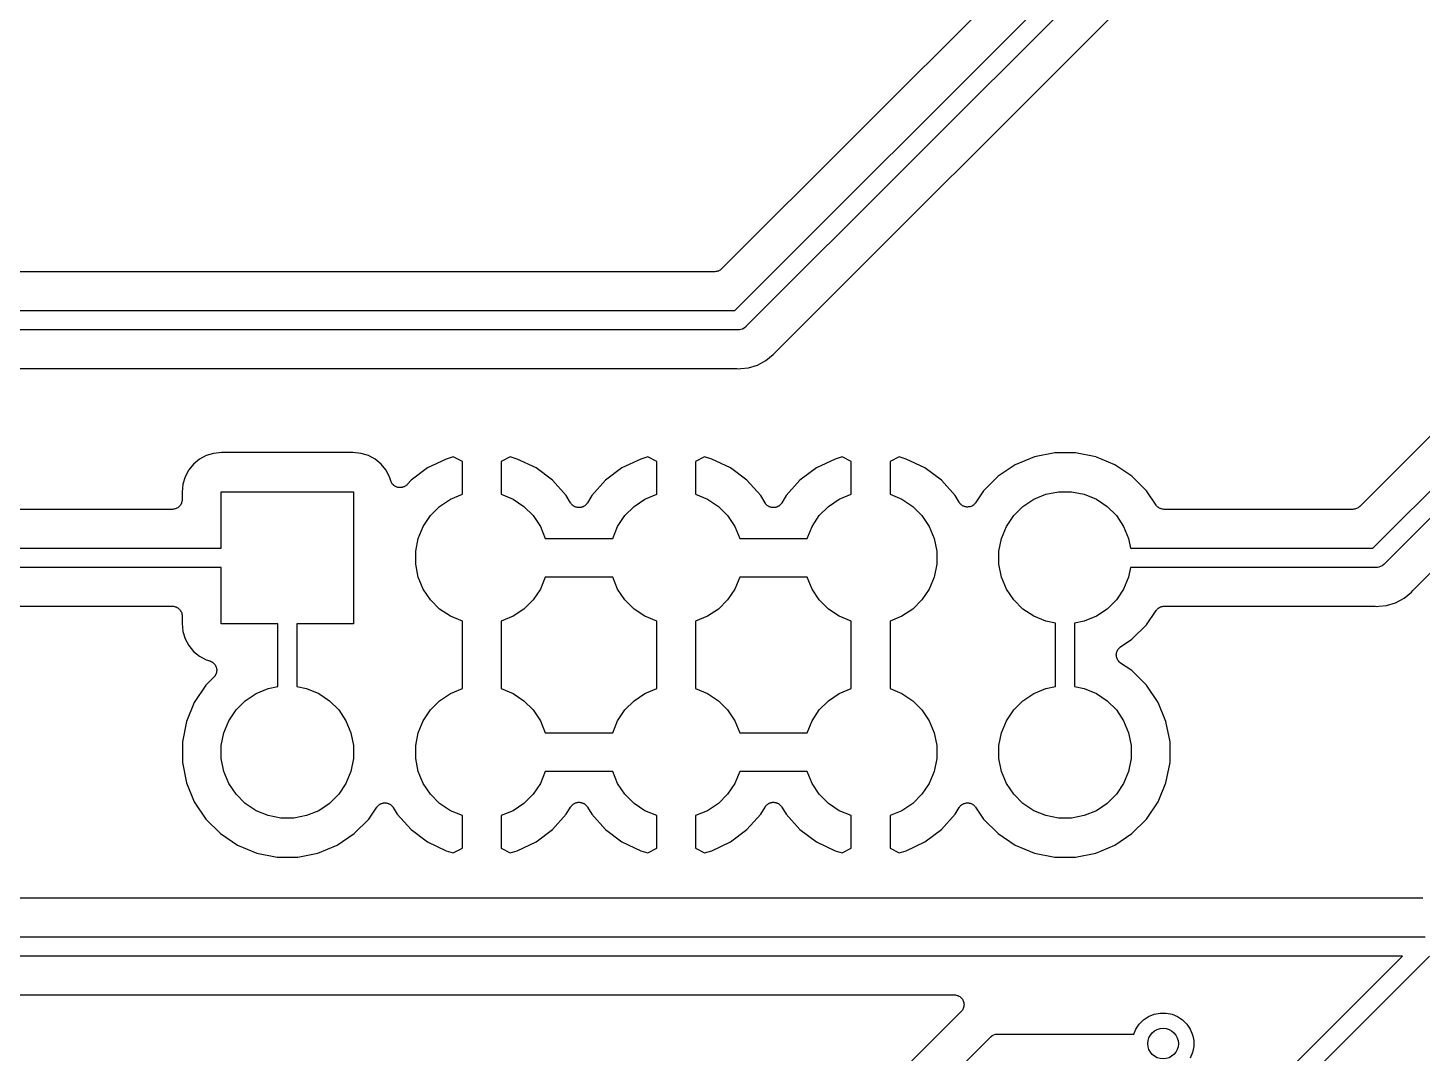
# Model space of a CAD drawing. Extents: x 19 to 115, y -142 to -17.
# Drawn here: x 37.62 to 55.83, y -96.64 to -83.24 of the extents above; entities that cross this region are included whole.
import ezdxf

# ---------------------------------------------------------------- set-up
doc = ezdxf.new("R2010")
doc.units = 0
doc.layers.add('BLACK', color=7, linetype='CONTINUOUS')

msp = doc.modelspace()

# ---------------------------------------------------------------- linework, layer by layer
at = {"layer": 'BLACK', "linetype": 'CONTINUOUS'}
for p, q in [((46.8572, -86.9397), (56.08, -77.7168)), ((56.2891, -77.8613), (47.0017, -87.1487)), ((54.4027, -78.6757), (46.6839, -86.3945)), ((47.3829, -87.4859), (52.7384, -82.1304)), ((58.7721, -85.7477), (55.02, -89.4998)), ((55.1932, -90.045), (59.4611, -85.7771)), ((59.6379, -85.9539), (55.3377, -90.254)), ((46.5941, -86.4317), (33.2839, -86.4317)), ((46.6058, -86.4305), (46.5941, -86.4317)), ((46.6175, -86.4295), (46.6058, -86.4305)), ((46.6181, -86.4293), (46.6175, -86.4295)), ((46.6188, -86.4292), (46.6181, -86.4293)), ((46.63, -86.4259), (46.6188, -86.4292)), ((46.6413, -86.4226), (46.63, -86.4259)), ((46.6419, -86.4223), (46.6413, -86.4226)), ((46.6425, -86.4221), (46.6419, -86.4223)), ((46.6529, -86.4166), (46.6425, -86.4221)), ((46.6633, -86.4112), (46.6529, -86.4166)), ((46.6638, -86.4108), (46.6633, -86.4112)), ((46.6644, -86.4104), (46.6638, -86.4108)), ((46.6735, -86.403), (46.6644, -86.4104)), ((46.6827, -86.3957), (46.6735, -86.403)), ((46.6836, -86.3948), (46.6827, -86.3957)), ((46.6839, -86.3945), (46.6836, -86.3948)), ((46.6836, -86.3948), (46.6836, -86.3948)), ((46.6836, -86.3948), (46.6836, -86.3948)), ((55.719, -90.5912), (59.6673, -86.6429)), ((32.9614, -86.9397), (46.8572, -86.9397)), ((46.9028, -87.1897), (32.9614, -87.1897)), ((46.9089, -87.1903), (46.9028, -87.1897)), ((46.9151, -87.1897), (46.9089, -87.1903)), ((46.9334, -87.1879), (46.9151, -87.1897)), ((46.9151, -87.1897), (46.9151, -87.1897)), ((46.957, -87.1807), (46.9334, -87.1879)), ((46.9787, -87.1691), (46.957, -87.1807)), ((46.9977, -87.1535), (46.9787, -87.1691)), ((47.0017, -87.1487), (46.9977, -87.1535)), ((47.1523, -87.6523), (47.2623, -87.5935)), ((47.2623, -87.5935), (47.3587, -87.5144)), ((47.3587, -87.5144), (47.3746, -87.4951)), ((47.3746, -87.4951), (47.3757, -87.4937)), ((47.3757, -87.4937), (47.3795, -87.49)), ((47.3795, -87.49), (47.3829, -87.4859)), ((33.2839, -87.6977), (46.8716, -87.6977)), ((46.8716, -87.6977), (46.8734, -87.6977)), ((46.8734, -87.6977), (46.8787, -87.6983)), ((46.8787, -87.6983), (46.8841, -87.6983)), ((46.8841, -87.6983), (46.9089, -87.7007)), ((46.9089, -87.7007), (46.9338, -87.6983)), ((46.9338, -87.6983), (46.934, -87.6983)), ((46.934, -87.6983), (47.033, -87.6885)), ((47.033, -87.6885), (47.1523, -87.6523)), ((39.8628, -88.882), (39.7855, -88.9455)), ((39.9511, -88.8348), (39.8628, -88.882)), ((40.0468, -88.8058), (39.9511, -88.8348)), ((40.1526, -88.7953), (40.0468, -88.8058)), ((41.8674, -88.7953), (40.1526, -88.7953)), ((41.9732, -88.8057), (41.8674, -88.7953)), ((42.0689, -88.8348), (41.9732, -88.8057)), ((42.1572, -88.882), (42.0689, -88.8348)), ((42.2345, -88.9455), (42.1572, -88.882)), ((43.0862, -88.8795), (42.841, -88.9965)), ((43.1782, -88.8516), (43.0862, -88.8795)), ((43.296, -88.9131), (43.1782, -88.8516)), ((43.9218, -88.8516), (43.804, -88.9131)), ((44.0138, -88.8795), (43.9218, -88.8516)), ((44.259, -88.9965), (44.0138, -88.8795)), ((45.6262, -88.8795), (45.381, -88.9965)), ((45.7182, -88.8516), (45.6262, -88.8795)), ((45.836, -88.9131), (45.7182, -88.8516)), ((46.4618, -88.8516), (46.344, -88.9131)), ((46.5538, -88.8795), (46.4618, -88.8516)), ((46.799, -88.9965), (46.5538, -88.8795)), ((48.1662, -88.8795), (47.921, -88.9965)), ((48.2582, -88.8516), (48.1662, -88.8795)), ((48.376, -88.9131), (48.2582, -88.8516)), ((49.0018, -88.8516), (48.884, -88.9131)), ((49.0938, -88.8795), (49.0018, -88.8516)), ((49.339, -88.9965), (49.0938, -88.8795)), ((50.7699, -88.8511), (50.5203, -88.9545)), ((51.0349, -88.7984), (50.7699, -88.8511)), ((51.3051, -88.7984), (51.0349, -88.7984)), ((51.5701, -88.8511), (51.3051, -88.7984)), ((51.8197, -88.9545), (51.5701, -88.8511)), ((39.722, -89.0228), (39.6748, -89.1111)), ((39.7855, -88.9455), (39.722, -89.0228)), ((42.298, -89.0228), (42.2345, -88.9455)), ((42.3452, -89.1111), (42.298, -89.0228)), ((42.841, -88.9965), (42.6257, -89.1574)), ((43.296, -89.3405), (43.296, -88.9131)), ((43.804, -88.9131), (43.804, -89.3405)), ((44.4743, -89.1574), (44.259, -88.9965)), ((45.381, -88.9965), (45.1657, -89.1574)), ((45.836, -89.3405), (45.836, -88.9131)), ((46.344, -88.9131), (46.344, -89.3405)), ((47.0143, -89.1574), (46.799, -88.9965)), ((47.921, -88.9965), (47.7057, -89.1574)), ((48.376, -89.3405), (48.376, -88.9131)), ((48.884, -88.9131), (48.884, -89.3405)), ((49.5543, -89.1574), (49.339, -88.9965)), ((50.5203, -88.9545), (50.2957, -89.1046)), ((52.0443, -89.1046), (51.8197, -88.9545)), ((39.6457, -89.2068), (39.6353, -89.3126)), ((39.6748, -89.1111), (39.6457, -89.2068)), ((42.3611, -89.1634), (42.3452, -89.1111)), ((42.3646, -89.172), (42.3611, -89.1634)), ((42.3677, -89.1807), (42.3646, -89.172)), ((42.3694, -89.1834), (42.3677, -89.1807)), ((42.3706, -89.1863), (42.3694, -89.1834)), ((42.3757, -89.194), (42.3706, -89.1863)), ((42.3804, -89.202), (42.3757, -89.194)), ((42.3825, -89.2043), (42.3804, -89.202)), ((42.3843, -89.207), (42.3825, -89.2043)), ((42.3908, -89.2135), (42.3843, -89.207)), ((42.397, -89.2204), (42.3908, -89.2135)), ((42.3996, -89.2223), (42.397, -89.2204)), ((42.4018, -89.2245), (42.3996, -89.2223)), ((42.4095, -89.2297), (42.4018, -89.2245)), ((42.4169, -89.2352), (42.4095, -89.2297)), ((42.4197, -89.2366), (42.4169, -89.2352)), ((42.4224, -89.2384), (42.4197, -89.2366)), ((42.4309, -89.2419), (42.4224, -89.2384)), ((42.4392, -89.2459), (42.4309, -89.2419)), ((42.4423, -89.2467), (42.4392, -89.2459)), ((42.4452, -89.2479), (42.4423, -89.2467)), ((42.4543, -89.2498), (42.4452, -89.2479)), ((42.4632, -89.2521), (42.4543, -89.2498)), ((42.4664, -89.2523), (42.4632, -89.2521)), ((42.4695, -89.2529), (42.4664, -89.2523)), ((42.4788, -89.2529), (42.4695, -89.2529)), ((42.488, -89.2535), (42.4788, -89.2529)), ((42.4911, -89.253), (42.488, -89.2535)), ((42.4943, -89.253), (42.4911, -89.253)), ((42.5034, -89.2513), (42.4943, -89.253)), ((42.5125, -89.25), (42.5034, -89.2513)), ((42.5155, -89.249), (42.5125, -89.25)), ((42.5186, -89.2484), (42.5155, -89.249)), ((42.5272, -89.2449), (42.5186, -89.2484)), ((42.5359, -89.2418), (42.5272, -89.2449)), ((42.5387, -89.2402), (42.5359, -89.2418)), ((42.5416, -89.239), (42.5387, -89.2402)), ((42.5493, -89.234), (42.5416, -89.239)), ((42.5573, -89.2293), (42.5493, -89.234)), ((42.5597, -89.2272), (42.5573, -89.2293)), ((42.5623, -89.2254), (42.5597, -89.2272)), ((42.5689, -89.219), (42.5623, -89.2254)), ((42.5758, -89.2128), (42.5689, -89.219)), ((42.577, -89.2115), (42.5758, -89.2128)), ((42.6257, -89.1574), (42.577, -89.2115)), ((44.654, -89.3572), (44.4743, -89.1574)), ((45.1657, -89.1574), (44.9859, -89.3572)), ((47.194, -89.3572), (47.0143, -89.1574)), ((47.7057, -89.1574), (47.5259, -89.3572)), ((49.734, -89.3572), (49.5543, -89.1574)), ((50.2957, -89.1046), (50.1046, -89.2957)), ((52.2354, -89.2957), (52.0443, -89.1046)), ((39.6327, -89.4355), (39.6326, -89.436)), ((39.634, -89.4237), (39.6327, -89.4355)), ((39.6353, -89.4118), (39.634, -89.4237)), ((39.6353, -89.3126), (39.6353, -89.41)), ((39.6353, -89.41), (39.6353, -89.4109)), ((39.6353, -89.4109), (39.6353, -89.4109)), ((39.6353, -89.4109), (39.6353, -89.4109)), ((39.6353, -89.4109), (39.6353, -89.4118)), ((40.1464, -90.045), (40.1464, -89.3064)), ((40.1464, -89.3064), (41.8736, -89.3064)), ((41.8736, -89.3064), (41.8736, -91.0336)), ((42.9995, -89.4992), (43.1409, -89.4047)), ((43.1409, -89.4047), (43.296, -89.3405)), ((43.804, -89.3405), (43.9591, -89.4047)), ((43.9591, -89.4047), (44.1005, -89.4992)), ((44.7108, -89.4527), (44.654, -89.3572)), ((44.9859, -89.3572), (44.9292, -89.4527)), ((45.5395, -89.4992), (45.6809, -89.4047)), ((45.6809, -89.4047), (45.836, -89.3405)), ((46.344, -89.3405), (46.4991, -89.4047)), ((46.4991, -89.4047), (46.6405, -89.4992)), ((47.2508, -89.4527), (47.194, -89.3572)), ((47.5259, -89.3572), (47.4692, -89.4527)), ((48.0795, -89.4992), (48.2209, -89.4047)), ((48.2209, -89.4047), (48.376, -89.3405)), ((48.884, -89.3405), (49.0391, -89.4047)), ((49.0391, -89.4047), (49.1805, -89.4992)), ((49.7863, -89.445), (49.734, -89.3572)), ((50.1046, -89.2957), (50.001, -89.4507)), ((50.6195, -89.4992), (50.7609, -89.4047)), ((50.7609, -89.4047), (50.9181, -89.3396)), ((50.9181, -89.3396), (51.0849, -89.3064)), ((51.0849, -89.3064), (51.2551, -89.3064)), ((51.2551, -89.3064), (51.4219, -89.3396)), ((51.4219, -89.3396), (51.5791, -89.4047)), ((51.5791, -89.4047), (51.7205, -89.4992)), ((52.3589, -89.4806), (52.2354, -89.2957)), ((39.5083, -89.537), (34.6048, -89.537)), ((39.5202, -89.5358), (39.5083, -89.537)), ((39.5321, -89.5348), (39.5202, -89.5358)), ((39.5326, -89.5346), (39.5321, -89.5348)), ((39.533, -89.5346), (39.5326, -89.5346)), ((39.5445, -89.5311), (39.533, -89.5346)), ((39.5559, -89.5278), (39.5445, -89.5311)), ((39.5563, -89.5275), (39.5559, -89.5278)), ((39.5567, -89.5274), (39.5563, -89.5275)), ((39.5673, -89.5218), (39.5567, -89.5274)), ((39.5779, -89.5163), (39.5673, -89.5218)), ((39.5782, -89.516), (39.5779, -89.5163)), ((39.5786, -89.5158), (39.5782, -89.516)), ((39.5879, -89.5082), (39.5786, -89.5158)), ((39.5972, -89.5007), (39.5879, -89.5082)), ((39.5975, -89.5004), (39.5972, -89.5007)), ((39.5978, -89.5001), (39.5975, -89.5004)), ((39.6054, -89.4909), (39.5978, -89.5001)), ((39.6131, -89.4818), (39.6054, -89.4909)), ((39.6133, -89.4814), (39.6131, -89.4818)), ((39.6136, -89.481), (39.6133, -89.4814)), ((39.6193, -89.4705), (39.6136, -89.481)), ((39.6251, -89.46), (39.6193, -89.4705)), ((39.6252, -89.4596), (39.6251, -89.46)), ((39.6254, -89.4592), (39.6252, -89.4596)), ((39.6289, -89.4478), (39.6254, -89.4592)), ((39.6326, -89.4364), (39.6289, -89.4478)), ((39.6326, -89.436), (39.6326, -89.4364)), ((42.8792, -89.6195), (42.9995, -89.4992)), ((44.1005, -89.4992), (44.2208, -89.6195)), ((44.7146, -89.4578), (44.7108, -89.4527)), ((44.7179, -89.4632), (44.7146, -89.4578)), ((44.7219, -89.4678), (44.7179, -89.4632)), ((44.7255, -89.4726), (44.7219, -89.4678)), ((44.7302, -89.4769), (44.7255, -89.4726)), ((44.7345, -89.4816), (44.7302, -89.4769)), ((44.7393, -89.4853), (44.7345, -89.4816)), ((44.7438, -89.4894), (44.7393, -89.4853)), ((44.7492, -89.4927), (44.7438, -89.4894)), ((44.7543, -89.4965), (44.7492, -89.4927)), ((44.7598, -89.4991), (44.7543, -89.4965)), ((44.765, -89.5022), (44.7598, -89.4991)), ((44.771, -89.5044), (44.765, -89.5022)), ((44.7767, -89.5072), (44.771, -89.5044)), ((44.7826, -89.5087), (44.7767, -89.5072)), ((44.7883, -89.5107), (44.7826, -89.5087)), ((44.7946, -89.5117), (44.7883, -89.5107)), ((44.8007, -89.5133), (44.7946, -89.5117)), ((44.8068, -89.5136), (44.8007, -89.5133)), ((44.8128, -89.5146), (44.8068, -89.5136)), ((44.8191, -89.5143), (44.8128, -89.5146)), ((44.8255, -89.5147), (44.8191, -89.5143)), ((44.8315, -89.5138), (44.8255, -89.5147)), ((44.8375, -89.5136), (44.8315, -89.5138)), ((44.8437, -89.5121), (44.8375, -89.5136)), ((44.85, -89.5112), (44.8437, -89.5121)), ((44.8557, -89.5092), (44.85, -89.5112)), ((44.8616, -89.5078), (44.8557, -89.5092)), ((44.8674, -89.5051), (44.8616, -89.5078)), ((44.8734, -89.503), (44.8674, -89.5051)), ((44.8786, -89.4999), (44.8734, -89.503)), ((44.8841, -89.4974), (44.8786, -89.4999)), ((44.8893, -89.4937), (44.8841, -89.4974)), ((44.8948, -89.4904), (44.8893, -89.4937)), ((44.8993, -89.4864), (44.8948, -89.4904)), ((44.9042, -89.4828), (44.8993, -89.4864)), ((44.9085, -89.4782), (44.9042, -89.4828)), ((44.9133, -89.474), (44.9085, -89.4782)), ((44.9169, -89.4691), (44.9133, -89.474)), ((44.9211, -89.4647), (44.9169, -89.4691)), ((44.9244, -89.4593), (44.9211, -89.4647)), ((44.9282, -89.4542), (44.9244, -89.4593)), ((44.9292, -89.4527), (44.9282, -89.4542)), ((45.4192, -89.6195), (45.5395, -89.4992)), ((46.6405, -89.4992), (46.7608, -89.6195)), ((47.2546, -89.4578), (47.2508, -89.4527)), ((47.2579, -89.4632), (47.2546, -89.4578)), ((47.2619, -89.4678), (47.2579, -89.4632)), ((47.2655, -89.4726), (47.2619, -89.4678)), ((47.2702, -89.4769), (47.2655, -89.4726)), ((47.2745, -89.4816), (47.2702, -89.4769)), ((47.2793, -89.4853), (47.2745, -89.4816)), ((47.2838, -89.4894), (47.2793, -89.4853)), ((47.2892, -89.4927), (47.2838, -89.4894)), ((47.2943, -89.4965), (47.2892, -89.4927)), ((47.2998, -89.4991), (47.2943, -89.4965)), ((47.305, -89.5022), (47.2998, -89.4991)), ((47.311, -89.5044), (47.305, -89.5022)), ((47.3167, -89.5072), (47.311, -89.5044)), ((47.3226, -89.5087), (47.3167, -89.5072)), ((47.3283, -89.5107), (47.3226, -89.5087)), ((47.3346, -89.5117), (47.3283, -89.5107)), ((47.3407, -89.5133), (47.3346, -89.5117)), ((47.3468, -89.5136), (47.3407, -89.5133)), ((47.3528, -89.5146), (47.3468, -89.5136)), ((47.3591, -89.5143), (47.3528, -89.5146)), ((47.3655, -89.5147), (47.3591, -89.5143)), ((47.3715, -89.5138), (47.3655, -89.5147)), ((47.3775, -89.5136), (47.3715, -89.5138)), ((47.3837, -89.5121), (47.3775, -89.5136)), ((47.39, -89.5112), (47.3837, -89.5121)), ((47.3957, -89.5092), (47.39, -89.5112)), ((47.4016, -89.5078), (47.3957, -89.5092)), ((47.4074, -89.5051), (47.4016, -89.5078)), ((47.4134, -89.503), (47.4074, -89.5051)), ((47.4186, -89.4999), (47.4134, -89.503)), ((47.4241, -89.4974), (47.4186, -89.4999)), ((47.4293, -89.4937), (47.4241, -89.4974)), ((47.4348, -89.4904), (47.4293, -89.4937)), ((47.4393, -89.4864), (47.4348, -89.4904)), ((47.4442, -89.4828), (47.4393, -89.4864)), ((47.4485, -89.4782), (47.4442, -89.4828)), ((47.4533, -89.474), (47.4485, -89.4782)), ((47.4569, -89.4691), (47.4533, -89.474)), ((47.4611, -89.4647), (47.4569, -89.4691)), ((47.4644, -89.4593), (47.4611, -89.4647)), ((47.4682, -89.4542), (47.4644, -89.4593)), ((47.4692, -89.4527), (47.4682, -89.4542)), ((47.9592, -89.6195), (48.0795, -89.4992)), ((49.1805, -89.4992), (49.3008, -89.6195)), ((49.7881, -89.4474), (49.7863, -89.445)), ((49.7895, -89.4501), (49.7881, -89.4474)), ((49.7954, -89.4574), (49.7895, -89.4501)), ((49.801, -89.465), (49.7954, -89.4574)), ((49.8032, -89.467), (49.801, -89.465)), ((49.8051, -89.4694), (49.8032, -89.467)), ((49.8123, -89.4754), (49.8051, -89.4694)), ((49.8193, -89.4817), (49.8123, -89.4754)), ((49.8218, -89.4833), (49.8193, -89.4817)), ((49.8241, -89.4852), (49.8218, -89.4833)), ((49.8324, -89.4897), (49.8241, -89.4852)), ((49.8404, -89.4946), (49.8324, -89.4897)), ((49.8433, -89.4956), (49.8404, -89.4946)), ((49.8459, -89.4971), (49.8433, -89.4956)), ((49.8549, -89.4998), (49.8459, -89.4971)), ((49.8637, -89.5031), (49.8549, -89.4998)), ((49.8667, -89.5035), (49.8637, -89.5031)), ((49.8696, -89.5044), (49.8667, -89.5035)), ((49.8789, -89.5054), (49.8696, -89.5044)), ((49.8882, -89.5069), (49.8789, -89.5054)), ((49.8912, -89.5068), (49.8882, -89.5069)), ((49.8942, -89.5071), (49.8912, -89.5068)), ((49.9036, -89.5063), (49.8942, -89.5071)), ((49.913, -89.5059), (49.9036, -89.5063)), ((49.9159, -89.5052), (49.913, -89.5059)), ((49.9189, -89.5049), (49.9159, -89.5052)), ((49.9279, -89.5023), (49.9189, -89.5049)), ((49.9371, -89.5001), (49.9279, -89.5023)), ((49.9398, -89.4988), (49.9371, -89.5001)), ((49.9427, -89.498), (49.9398, -89.4988)), ((49.951, -89.4937), (49.9427, -89.498)), ((49.9596, -89.4897), (49.951, -89.4937)), ((49.962, -89.4879), (49.9596, -89.4897)), ((49.9647, -89.4866), (49.962, -89.4879)), ((49.972, -89.4807), (49.9647, -89.4866)), ((49.9797, -89.4752), (49.972, -89.4807)), ((49.9817, -89.473), (49.9797, -89.4752)), ((49.9841, -89.4711), (49.9817, -89.473)), ((49.9901, -89.4639), (49.9841, -89.4711)), ((49.9965, -89.457), (49.9901, -89.4639)), ((49.9981, -89.4544), (49.9965, -89.457)), ((50, -89.4521), (49.9981, -89.4544)), ((50.001, -89.4507), (50, -89.4521)), ((50.4992, -89.6195), (50.6195, -89.4992)), ((51.7205, -89.4992), (51.8408, -89.6195)), ((52.3664, -89.4897), (52.3589, -89.4806)), ((52.3738, -89.4989), (52.3664, -89.4897)), ((52.3743, -89.4992), (52.3738, -89.4989)), ((52.3747, -89.4997), (52.3743, -89.4992)), ((52.3838, -89.5072), (52.3747, -89.4997)), ((52.3928, -89.5148), (52.3838, -89.5072)), ((52.3933, -89.5151), (52.3928, -89.5148)), ((52.3938, -89.5155), (52.3933, -89.5151)), ((52.4042, -89.5211), (52.3938, -89.5155)), ((52.4145, -89.5267), (52.4042, -89.5211)), ((52.4151, -89.5269), (52.4145, -89.5267)), ((52.4156, -89.5272), (52.4151, -89.5269)), ((52.4269, -89.5306), (52.4156, -89.5272)), ((52.4381, -89.5342), (52.4269, -89.5306)), ((52.4387, -89.5343), (52.4381, -89.5342)), ((52.4393, -89.5345), (52.4387, -89.5343)), ((52.4509, -89.5357), (52.4393, -89.5345)), ((52.4628, -89.537), (52.4509, -89.5357)), ((52.464, -89.537), (52.4628, -89.537)), ((52.4645, -89.537), (52.464, -89.537)), ((52.464, -89.537), (52.464, -89.537)), ((52.464, -89.537), (52.464, -89.537)), ((54.9302, -89.537), (52.4645, -89.537)), ((54.9419, -89.5359), (54.9302, -89.537)), ((54.9536, -89.5348), (54.9419, -89.5359)), ((54.9542, -89.5346), (54.9536, -89.5348)), ((54.9549, -89.5346), (54.9542, -89.5346)), ((54.9661, -89.5312), (54.9549, -89.5346)), ((54.9774, -89.5279), (54.9661, -89.5312)), ((54.978, -89.5276), (54.9774, -89.5279)), ((54.9786, -89.5274), (54.978, -89.5276)), ((54.989, -89.5219), (54.9786, -89.5274)), ((54.9994, -89.5165), (54.989, -89.5219)), ((54.9999, -89.5161), (54.9994, -89.5165)), ((55.0005, -89.5158), (54.9999, -89.5161)), ((55.0096, -89.5084), (55.0005, -89.5158)), ((55.0187, -89.501), (55.0096, -89.5084)), ((55.0197, -89.5001), (55.0187, -89.501)), ((55.02, -89.4998), (55.0197, -89.5001)), ((55.0197, -89.5001), (55.0197, -89.5001)), ((55.0197, -89.5001), (55.0197, -89.5001)), ((42.7196, -89.9181), (42.7847, -89.7609)), ((42.7847, -89.7609), (42.8792, -89.6195)), ((44.2208, -89.6195), (44.3153, -89.7609)), ((44.3153, -89.7609), (44.3795, -89.916)), ((45.2605, -89.916), (45.3247, -89.7609)), ((45.3247, -89.7609), (45.4192, -89.6195)), ((46.7608, -89.6195), (46.8553, -89.7609)), ((46.8553, -89.7609), (46.9195, -89.916)), ((47.8005, -89.916), (47.8647, -89.7609)), ((47.8647, -89.7609), (47.9592, -89.6195)), ((49.3008, -89.6195), (49.3953, -89.7609)), ((49.3953, -89.7609), (49.4604, -89.9181)), ((50.3396, -89.9181), (50.4047, -89.7609)), ((50.4047, -89.7609), (50.4992, -89.6195)), ((51.8408, -89.6195), (51.9353, -89.7609)), ((51.9353, -89.7609), (52.0004, -89.9181)), ((42.6864, -90.0849), (42.7196, -89.9181)), ((44.3795, -89.916), (45.2605, -89.916)), ((46.9195, -89.916), (47.8005, -89.916)), ((49.4604, -89.9181), (49.4936, -90.0849)), ((50.3064, -90.0849), (50.3396, -89.9181)), ((52.0004, -89.9181), (52.0257, -90.045)), ((34.3418, -90.045), (40.1464, -90.045)), ((42.6864, -90.2551), (42.6864, -90.0849)), ((49.4936, -90.0849), (49.4936, -90.2551)), ((50.3064, -90.2551), (50.3064, -90.0849)), ((52.0257, -90.045), (55.1932, -90.045)), ((40.1464, -90.295), (34.2961, -90.295)), ((40.1464, -91.0336), (40.1464, -90.295)), ((42.7196, -90.4219), (42.6864, -90.2551)), ((49.4936, -90.2551), (49.4604, -90.4219)), ((50.3396, -90.4219), (50.3064, -90.2551)), ((52.0257, -90.295), (52.0004, -90.4219)), ((55.2389, -90.295), (52.0257, -90.295)), ((55.245, -90.2956), (55.2389, -90.295)), ((55.2511, -90.295), (55.245, -90.2956)), ((55.2695, -90.2932), (55.2511, -90.295)), ((55.2511, -90.295), (55.2511, -90.295)), ((55.2931, -90.286), (55.2695, -90.2932)), ((55.3148, -90.2744), (55.2931, -90.286)), ((55.3338, -90.2588), (55.3148, -90.2744)), ((55.3377, -90.254), (55.3338, -90.2588)), ((42.7847, -90.5791), (42.7196, -90.4219)), ((44.3795, -90.424), (44.3153, -90.5791)), ((45.2605, -90.424), (44.3795, -90.424)), ((45.3247, -90.5791), (45.2605, -90.424)), ((46.9195, -90.424), (46.8553, -90.5791)), ((47.8005, -90.424), (46.9195, -90.424)), ((47.8647, -90.5791), (47.8005, -90.424)), ((49.4604, -90.4219), (49.3953, -90.5791)), ((50.4047, -90.5791), (50.3396, -90.4219)), ((52.0004, -90.4219), (51.9353, -90.5791)), ((42.8792, -90.7205), (42.7847, -90.5791)), ((44.3153, -90.5791), (44.2208, -90.7205)), ((45.4192, -90.7205), (45.3247, -90.5791)), ((46.8553, -90.5791), (46.7608, -90.7205)), ((47.9592, -90.7205), (47.8647, -90.5791)), ((49.3953, -90.5791), (49.3008, -90.7205)), ((50.4992, -90.7205), (50.4047, -90.5791)), ((51.9353, -90.5791), (51.8408, -90.7205)), ((55.4884, -90.7576), (55.5984, -90.6989)), ((55.5984, -90.6989), (55.6948, -90.6198)), ((55.6948, -90.6198), (55.7106, -90.6004)), ((55.7106, -90.6004), (55.7118, -90.5991)), ((55.7118, -90.5991), (55.7156, -90.5953)), ((55.7156, -90.5953), (55.719, -90.5912)), ((34.3273, -90.803), (39.5083, -90.803)), ((39.5083, -90.803), (39.5092, -90.803)), ((39.5092, -90.803), (39.5092, -90.803)), ((39.5092, -90.803), (39.5092, -90.803)), ((39.5092, -90.803), (39.5101, -90.803)), ((39.5101, -90.803), (39.522, -90.8043)), ((39.522, -90.8043), (39.5339, -90.8056)), ((39.5339, -90.8056), (39.5343, -90.8057)), ((39.5343, -90.8057), (39.5347, -90.8058)), ((39.5347, -90.8058), (39.5461, -90.8094)), ((39.5461, -90.8094), (39.5575, -90.8129)), ((39.5575, -90.8129), (39.5579, -90.8131)), ((39.5579, -90.8131), (39.5584, -90.8133)), ((39.5584, -90.8133), (39.5688, -90.819)), ((39.5688, -90.819), (39.5793, -90.8247)), ((39.5793, -90.8247), (39.5797, -90.825)), ((39.5797, -90.825), (39.5801, -90.8252)), ((39.5801, -90.8252), (39.5892, -90.8329)), ((39.5892, -90.8329), (39.5984, -90.8405)), ((39.5984, -90.8405), (39.5987, -90.8409)), ((39.5987, -90.8409), (39.5991, -90.8411)), ((39.5991, -90.8411), (39.6065, -90.8504)), ((39.6065, -90.8504), (39.6141, -90.8597)), ((39.6141, -90.8597), (39.6143, -90.8601)), ((39.6143, -90.8601), (39.6146, -90.8605)), ((39.6146, -90.8605), (39.6201, -90.8711)), ((39.6201, -90.8711), (39.6257, -90.8816)), ((39.6257, -90.8816), (39.6259, -90.882)), ((39.6259, -90.882), (39.6261, -90.8824)), ((39.6261, -90.8824), (39.6294, -90.8939)), ((42.9995, -90.8408), (42.8792, -90.7205)), ((43.1409, -90.9353), (42.9995, -90.8408)), ((44.1005, -90.8408), (43.9591, -90.9353)), ((44.2208, -90.7205), (44.1005, -90.8408)), ((45.5395, -90.8408), (45.4192, -90.7205)), ((45.6809, -90.9353), (45.5395, -90.8408)), ((46.6405, -90.8408), (46.4991, -90.9353)), ((46.7608, -90.7205), (46.6405, -90.8408)), ((48.0795, -90.8408), (47.9592, -90.7205)), ((48.2209, -90.9353), (48.0795, -90.8408)), ((49.1805, -90.8408), (49.0391, -90.9353)), ((49.3008, -90.7205), (49.1805, -90.8408)), ((50.6195, -90.8408), (50.4992, -90.7205)), ((50.7609, -90.9353), (50.6195, -90.8408)), ((51.7205, -90.8408), (51.5791, -90.9353)), ((51.8408, -90.7205), (51.7205, -90.8408)), ((52.2354, -91.0443), (52.3589, -90.8594)), ((52.3589, -90.8594), (52.3592, -90.859)), ((52.3592, -90.859), (52.3592, -90.859)), ((52.3592, -90.859), (52.3593, -90.859)), ((52.3593, -90.859), (52.3599, -90.858)), ((52.3599, -90.858), (52.3675, -90.849)), ((52.3675, -90.849), (52.375, -90.8399)), ((52.375, -90.8399), (52.3755, -90.8395)), ((52.3755, -90.8395), (52.3759, -90.839)), ((52.3759, -90.839), (52.3851, -90.8317)), ((52.3851, -90.8317), (52.3943, -90.8242)), ((52.3943, -90.8242), (52.3948, -90.8239)), ((52.3948, -90.8239), (52.3953, -90.8235)), ((52.3953, -90.8235), (52.4057, -90.8181)), ((52.4057, -90.8181), (52.4161, -90.8126)), ((52.4161, -90.8126), (52.4167, -90.8124)), ((52.4167, -90.8124), (52.4173, -90.8121)), ((52.4173, -90.8121), (52.4286, -90.8088)), ((52.4286, -90.8088), (52.4399, -90.8054)), ((52.4399, -90.8054), (52.4405, -90.8054)), ((52.4405, -90.8054), (52.4411, -90.8052)), ((52.4411, -90.8052), (52.4528, -90.8042)), ((52.4528, -90.8042), (52.4645, -90.803)), ((52.4645, -90.803), (55.2077, -90.803)), ((55.2077, -90.803), (55.2095, -90.803)), ((55.2095, -90.803), (55.2148, -90.8036)), ((55.2148, -90.8036), (55.2201, -90.8036)), ((55.2201, -90.8036), (55.245, -90.8061)), ((55.245, -90.8061), (55.2699, -90.8036)), ((55.2699, -90.8036), (55.27, -90.8036)), ((55.27, -90.8036), (55.3691, -90.7938)), ((55.3691, -90.7938), (55.4884, -90.7576)), ((39.6294, -90.8939), (39.6329, -90.9053)), ((39.6329, -90.9053), (39.633, -90.9058)), ((39.633, -90.9058), (39.6331, -90.9062)), ((39.6331, -90.9062), (39.6342, -90.9181)), ((39.6342, -90.9181), (39.6353, -90.93)), ((39.6353, -90.93), (39.6353, -91.0274)), ((39.6353, -91.0274), (39.6457, -91.1332)), ((40.885, -91.0336), (40.1464, -91.0336)), ((40.885, -91.8543), (40.885, -91.0336)), ((41.8736, -91.0336), (41.135, -91.0336)), ((41.135, -91.0336), (41.135, -91.8543)), ((43.296, -90.9995), (43.1409, -90.9353)), ((43.296, -91.8805), (43.296, -90.9995)), ((43.9591, -90.9353), (43.804, -90.9995)), ((43.804, -90.9995), (43.804, -91.8805)), ((45.836, -90.9995), (45.6809, -90.9353)), ((45.836, -91.8805), (45.836, -90.9995)), ((46.4991, -90.9353), (46.344, -90.9995)), ((46.344, -90.9995), (46.344, -91.8805)), ((48.376, -90.9995), (48.2209, -90.9353)), ((48.376, -91.8805), (48.376, -90.9995)), ((49.0391, -90.9353), (48.884, -90.9995)), ((48.884, -90.9995), (48.884, -91.8805)), ((50.9181, -91.0004), (50.7609, -90.9353)), ((51.045, -91.0257), (50.9181, -91.0004)), ((51.045, -91.8543), (51.045, -91.0257)), ((51.4219, -91.0004), (51.295, -91.0257)), ((51.295, -91.0257), (51.295, -91.8543)), ((51.5791, -90.9353), (51.4219, -91.0004)), ((52.0443, -91.2354), (52.2354, -91.0443)), ((39.6457, -91.1332), (39.6748, -91.2289)), ((39.6748, -91.2289), (39.722, -91.3172)), ((51.8962, -91.3344), (52.0443, -91.2354)), ((39.722, -91.3172), (39.7855, -91.3945)), ((39.7855, -91.3945), (39.8628, -91.458)), ((51.8397, -91.4388), (51.841, -91.4269)), ((51.8398, -91.4391), (51.8397, -91.4388)), ((51.8397, -91.4394), (51.8398, -91.4391)), ((51.841, -91.4269), (51.8422, -91.4148)), ((51.8422, -91.4148), (51.8423, -91.4145)), ((51.8423, -91.4145), (51.8424, -91.4141)), ((51.8424, -91.4141), (51.846, -91.4027)), ((51.846, -91.4027), (51.8495, -91.3911)), ((51.8495, -91.3911), (51.8497, -91.3908)), ((51.8497, -91.3908), (51.8498, -91.3905)), ((51.8498, -91.3905), (51.8556, -91.3799)), ((51.8556, -91.3799), (51.8612, -91.3693)), ((51.8612, -91.3693), (51.8615, -91.369)), ((51.8615, -91.369), (51.8616, -91.3687)), ((51.8616, -91.3687), (51.8694, -91.3594)), ((51.8694, -91.3594), (51.877, -91.3501)), ((51.877, -91.3501), (51.8773, -91.3499)), ((51.8773, -91.3499), (51.8775, -91.3497)), ((51.8775, -91.3497), (51.8868, -91.3421)), ((51.8868, -91.3421), (51.8962, -91.3344)), ((39.8628, -91.458), (39.9511, -91.5052)), ((39.9511, -91.5052), (39.9969, -91.5191)), ((39.9969, -91.5191), (39.9986, -91.5196)), ((39.9986, -91.5196), (40.004, -91.522)), ((40.004, -91.522), (40.0096, -91.5237)), ((40.0096, -91.5237), (40.0154, -91.5268)), ((40.0154, -91.5268), (40.0214, -91.5294)), ((40.0214, -91.5294), (40.0262, -91.5328)), ((40.0262, -91.5328), (40.0314, -91.5356)), ((40.0314, -91.5356), (40.0364, -91.5398)), ((40.0364, -91.5398), (40.0418, -91.5435)), ((40.0418, -91.5435), (40.0459, -91.5477)), ((40.0459, -91.5477), (40.0505, -91.5515)), ((40.0505, -91.5515), (40.0546, -91.5565)), ((40.0546, -91.5565), (40.0591, -91.5612)), ((40.0591, -91.5612), (40.0623, -91.5661)), ((40.0623, -91.5661), (40.066, -91.5707)), ((40.066, -91.5707), (40.0691, -91.5765)), ((40.0691, -91.5765), (40.0726, -91.5819)), ((40.0726, -91.5819), (40.0749, -91.5874)), ((40.0749, -91.5874), (40.0776, -91.5926)), ((40.0776, -91.5926), (40.0795, -91.5989)), ((40.0795, -91.5989), (40.0819, -91.6049)), ((40.0819, -91.6049), (40.083, -91.6107)), ((40.083, -91.6107), (40.0847, -91.6164)), ((40.0847, -91.6164), (40.0853, -91.6229)), ((51.8409, -91.4515), (51.8397, -91.4394)), ((51.8419, -91.4635), (51.8409, -91.4515)), ((51.842, -91.4638), (51.8419, -91.4635)), ((51.842, -91.4641), (51.842, -91.4638)), ((51.8455, -91.4758), (51.842, -91.4641)), ((51.8488, -91.4873), (51.8455, -91.4758)), ((51.849, -91.4876), (51.8488, -91.4873)), ((51.8491, -91.4879), (51.849, -91.4876)), ((51.8547, -91.4986), (51.8491, -91.4879)), ((51.8603, -91.5093), (51.8547, -91.4986)), ((51.8605, -91.5095), (51.8603, -91.5093)), ((51.8606, -91.5098), (51.8605, -91.5095)), ((51.8682, -91.5191), (51.8606, -91.5098)), ((51.8757, -91.5286), (51.8682, -91.5191)), ((51.876, -91.5288), (51.8757, -91.5286)), ((51.8762, -91.5291), (51.876, -91.5288)), ((51.8853, -91.5367), (51.8762, -91.5291)), ((51.8947, -91.5446), (51.8853, -91.5367)), ((51.8952, -91.545), (51.8947, -91.5446)), ((51.8953, -91.545), (51.8952, -91.545)), ((51.8952, -91.545), (51.8952, -91.545)), ((51.8962, -91.5456), (51.8953, -91.545)), ((52.0443, -91.6446), (51.8962, -91.5456)), ((40.0498, -91.7304), (39.9446, -91.8357)), ((40.0536, -91.7259), (40.0498, -91.7304)), ((40.0578, -91.7217), (40.0536, -91.7259)), ((40.0614, -91.7163), (40.0578, -91.7217)), ((40.0656, -91.7113), (40.0614, -91.7163)), ((40.0683, -91.7061), (40.0656, -91.7113)), ((40.0717, -91.7012), (40.0683, -91.7061)), ((40.0742, -91.6952), (40.0717, -91.7012)), ((40.0773, -91.6894), (40.0742, -91.6952)), ((40.079, -91.6838), (40.0773, -91.6894)), ((40.0813, -91.6783), (40.079, -91.6838)), ((40.0826, -91.672), (40.0813, -91.6783)), ((40.0845, -91.6657), (40.0826, -91.672)), ((40.0851, -91.6599), (40.0845, -91.6657)), ((40.0863, -91.6541), (40.0851, -91.6599)), ((40.0853, -91.6229), (40.0865, -91.6293)), ((40.0864, -91.6476), (40.0863, -91.6541)), ((40.087, -91.6411), (40.0864, -91.6476)), ((40.0865, -91.6293), (40.0865, -91.6352)), ((40.0865, -91.6352), (40.087, -91.6411)), ((52.2354, -91.8357), (52.0443, -91.6446)), ((39.9446, -91.8357), (39.7945, -92.0603)), ((40.4595, -92.0392), (40.6009, -91.9447)), ((40.6009, -91.9447), (40.7581, -91.8796)), ((40.7581, -91.8796), (40.885, -91.8543)), ((41.135, -91.8543), (41.2619, -91.8796)), ((41.2619, -91.8796), (41.4191, -91.9447)), ((41.4191, -91.9447), (41.5605, -92.0392)), ((42.9995, -92.0392), (43.1409, -91.9447)), ((43.1409, -91.9447), (43.296, -91.8805)), ((43.804, -91.8805), (43.9591, -91.9447)), ((43.9591, -91.9447), (44.1005, -92.0392)), ((45.5395, -92.0392), (45.6809, -91.9447)), ((45.6809, -91.9447), (45.836, -91.8805)), ((46.344, -91.8805), (46.4991, -91.9447)), ((46.4991, -91.9447), (46.6405, -92.0392)), ((48.0795, -92.0392), (48.2209, -91.9447)), ((48.2209, -91.9447), (48.376, -91.8805)), ((48.884, -91.8805), (49.0391, -91.9447)), ((49.0391, -91.9447), (49.1805, -92.0392)), ((50.6195, -92.0392), (50.7609, -91.9447)), ((50.7609, -91.9447), (50.9181, -91.8796)), ((50.9181, -91.8796), (51.045, -91.8543)), ((51.295, -91.8543), (51.4219, -91.8796)), ((51.4219, -91.8796), (51.5791, -91.9447)), ((51.5791, -91.9447), (51.7205, -92.0392)), ((52.3855, -92.0603), (52.2354, -91.8357)), ((39.7945, -92.0603), (39.6911, -92.3099)), ((40.2447, -92.3009), (40.3392, -92.1595)), ((40.3392, -92.1595), (40.4595, -92.0392)), ((41.5605, -92.0392), (41.6808, -92.1595)), ((41.6808, -92.1595), (41.7753, -92.3009)), ((42.7847, -92.3009), (42.8792, -92.1595)), ((42.8792, -92.1595), (42.9995, -92.0392)), ((44.1005, -92.0392), (44.2208, -92.1595)), ((44.2208, -92.1595), (44.3153, -92.3009)), ((45.3247, -92.3009), (45.4192, -92.1595)), ((45.4192, -92.1595), (45.5395, -92.0392)), ((46.6405, -92.0392), (46.7608, -92.1595)), ((46.7608, -92.1595), (46.8553, -92.3009)), ((47.8647, -92.3009), (47.9592, -92.1595)), ((47.9592, -92.1595), (48.0795, -92.0392)), ((49.1805, -92.0392), (49.3008, -92.1595)), ((49.3008, -92.1595), (49.3953, -92.3009)), ((50.4047, -92.3009), (50.4992, -92.1595)), ((50.4992, -92.1595), (50.6195, -92.0392)), ((51.7205, -92.0392), (51.8408, -92.1595)), ((51.8408, -92.1595), (51.9353, -92.3009)), ((52.4889, -92.3099), (52.3855, -92.0603)), ((39.6911, -92.3099), (39.6384, -92.5749)), ((40.1796, -92.4581), (40.2447, -92.3009)), ((41.7753, -92.3009), (41.8404, -92.4581)), ((42.7196, -92.4581), (42.7847, -92.3009)), ((44.3153, -92.3009), (44.3795, -92.456)), ((45.2605, -92.456), (45.3247, -92.3009)), ((46.8553, -92.3009), (46.9195, -92.456)), ((47.8005, -92.456), (47.8647, -92.3009)), ((49.3953, -92.3009), (49.4604, -92.4581)), ((50.3396, -92.4581), (50.4047, -92.3009)), ((51.9353, -92.3009), (52.0004, -92.4581)), ((52.5416, -92.5749), (52.4889, -92.3099)), ((40.1464, -92.6249), (40.1796, -92.4581)), ((41.8404, -92.4581), (41.8736, -92.6249)), ((42.6864, -92.6249), (42.7196, -92.4581)), ((44.3795, -92.456), (45.2605, -92.456)), ((46.9195, -92.456), (47.8005, -92.456)), ((49.4604, -92.4581), (49.4936, -92.6249)), ((50.3064, -92.6249), (50.3396, -92.4581)), ((52.0004, -92.4581), (52.0336, -92.6249)), ((39.6384, -92.5749), (39.6384, -92.8451)), ((40.1464, -92.7951), (40.1464, -92.6249)), ((41.8736, -92.6249), (41.8736, -92.7951)), ((42.6864, -92.7951), (42.6864, -92.6249)), ((49.4936, -92.6249), (49.4936, -92.7951)), ((50.3064, -92.7951), (50.3064, -92.6249)), ((52.0336, -92.6249), (52.0336, -92.7951)), ((52.5416, -92.8451), (52.5416, -92.5749)), ((39.6384, -92.8451), (39.6911, -93.1101)), ((40.1796, -92.9619), (40.1464, -92.7951)), ((41.8736, -92.7951), (41.8404, -92.9619)), ((42.7196, -92.9619), (42.6864, -92.7951)), ((49.4936, -92.7951), (49.4604, -92.9619)), ((50.3396, -92.9619), (50.3064, -92.7951)), ((52.0336, -92.7951), (52.0004, -92.9619)), ((52.4889, -93.1101), (52.5416, -92.8451)), ((40.2447, -93.1191), (40.1796, -92.9619)), ((41.8404, -92.9619), (41.7753, -93.1191)), ((42.7847, -93.1191), (42.7196, -92.9619)), ((44.3795, -92.964), (44.3153, -93.1191)), ((45.2605, -92.964), (44.3795, -92.964)), ((45.3247, -93.1191), (45.2605, -92.964)), ((46.9195, -92.964), (46.8553, -93.1191)), ((47.8005, -92.964), (46.9195, -92.964)), ((47.8647, -93.1191), (47.8005, -92.964)), ((49.4604, -92.9619), (49.3953, -93.1191)), ((50.4047, -93.1191), (50.3396, -92.9619)), ((52.0004, -92.9619), (51.9353, -93.1191)), ((39.6911, -93.1101), (39.7945, -93.3597)), ((40.3392, -93.2605), (40.2447, -93.1191)), ((40.4595, -93.3808), (40.3392, -93.2605)), ((41.6808, -93.2605), (41.5605, -93.3808)), ((41.7753, -93.1191), (41.6808, -93.2605)), ((42.8792, -93.2605), (42.7847, -93.1191)), ((42.9995, -93.3808), (42.8792, -93.2605)), ((44.2208, -93.2605), (44.1005, -93.3808)), ((44.3153, -93.1191), (44.2208, -93.2605)), ((45.4192, -93.2605), (45.3247, -93.1191)), ((45.5395, -93.3808), (45.4192, -93.2605)), ((46.7608, -93.2605), (46.6405, -93.3808)), ((46.8553, -93.1191), (46.7608, -93.2605)), ((47.9592, -93.2605), (47.8647, -93.1191)), ((48.0795, -93.3808), (47.9592, -93.2605)), ((49.3008, -93.2605), (49.1805, -93.3808)), ((49.3953, -93.1191), (49.3008, -93.2605)), ((50.4992, -93.2605), (50.4047, -93.1191)), ((50.6195, -93.3808), (50.4992, -93.2605)), ((51.8408, -93.2605), (51.7205, -93.3808)), ((51.9353, -93.1191), (51.8408, -93.2605)), ((52.3855, -93.3597), (52.4889, -93.1101)), ((39.7945, -93.3597), (39.9446, -93.5843)), ((40.6009, -93.4753), (40.4595, -93.3808)), ((41.5605, -93.3808), (41.4191, -93.4753)), ((42.0754, -93.5843), (42.179, -93.4293)), ((42.179, -93.4293), (42.18, -93.4279)), ((42.18, -93.4279), (42.1819, -93.4256)), ((42.1819, -93.4256), (42.1835, -93.423)), ((42.1835, -93.423), (42.1899, -93.4161)), ((42.1899, -93.4161), (42.1959, -93.4089)), ((42.1959, -93.4089), (42.1983, -93.407)), ((42.1983, -93.407), (42.2003, -93.4048)), ((42.2003, -93.4048), (42.208, -93.3993)), ((42.208, -93.3993), (42.2153, -93.3934)), ((42.2153, -93.3934), (42.218, -93.3921)), ((42.218, -93.3921), (42.2204, -93.3903)), ((42.2204, -93.3903), (42.229, -93.3864)), ((42.229, -93.3864), (42.2373, -93.382)), ((42.2373, -93.382), (42.2402, -93.3812)), ((42.2402, -93.3812), (42.2429, -93.3799)), ((42.2429, -93.3799), (42.2521, -93.3777)), ((42.2521, -93.3777), (42.2611, -93.3751)), ((42.2611, -93.3751), (42.2641, -93.3748)), ((42.2641, -93.3748), (42.267, -93.3741)), ((42.267, -93.3741), (42.2764, -93.3737)), ((42.2764, -93.3737), (42.2858, -93.3729)), ((42.2858, -93.3729), (42.2888, -93.3732)), ((42.2888, -93.3732), (42.2918, -93.3731)), ((42.2918, -93.3731), (42.3011, -93.3746)), ((42.3011, -93.3746), (42.3104, -93.3756)), ((42.3104, -93.3756), (42.3133, -93.3765)), ((42.3133, -93.3765), (42.3163, -93.3769)), ((42.3163, -93.3769), (42.3251, -93.3801)), ((42.3251, -93.3801), (42.3341, -93.3829)), ((42.3341, -93.3829), (42.3367, -93.3844)), ((42.3367, -93.3844), (42.3396, -93.3854)), ((42.3396, -93.3854), (42.3476, -93.3903)), ((42.3476, -93.3903), (42.3559, -93.3948)), ((42.3559, -93.3948), (42.3582, -93.3967)), ((42.3582, -93.3967), (42.3607, -93.3983)), ((42.3607, -93.3983), (42.3677, -93.4046)), ((42.3677, -93.4046), (42.3749, -93.4106)), ((42.3749, -93.4106), (42.3768, -93.413)), ((42.3768, -93.413), (42.379, -93.415)), ((42.379, -93.415), (42.3846, -93.4226)), ((42.3846, -93.4226), (42.3905, -93.4299)), ((42.3905, -93.4299), (42.3919, -93.4326)), ((42.3919, -93.4326), (42.3937, -93.435)), ((42.3937, -93.435), (42.4459, -93.5228)), ((43.1409, -93.4753), (42.9995, -93.3808)), ((44.1005, -93.3808), (43.9591, -93.4753)), ((44.654, -93.5228), (44.7108, -93.4273)), ((44.7108, -93.4273), (44.7118, -93.4258)), ((44.7118, -93.4258), (44.7156, -93.4207)), ((44.7156, -93.4207), (44.7189, -93.4153)), ((44.7189, -93.4153), (44.7231, -93.4109)), ((44.7231, -93.4109), (44.7267, -93.406)), ((44.7267, -93.406), (44.7315, -93.4018)), ((44.7315, -93.4018), (44.7358, -93.3972)), ((44.7358, -93.3972), (44.7407, -93.3936)), ((44.7407, -93.3936), (44.7452, -93.3896)), ((44.7452, -93.3896), (44.7507, -93.3863)), ((44.7507, -93.3863), (44.7559, -93.3826)), ((44.7559, -93.3826), (44.7614, -93.3801)), ((44.7614, -93.3801), (44.7666, -93.377)), ((44.7666, -93.377), (44.7726, -93.3749)), ((44.7726, -93.3749), (44.7784, -93.3722)), ((44.7784, -93.3722), (44.7843, -93.3708)), ((44.7843, -93.3708), (44.79, -93.3688)), ((44.79, -93.3688), (44.7963, -93.3679)), ((44.7963, -93.3679), (44.8025, -93.3664)), ((44.8025, -93.3664), (44.8085, -93.3662)), ((44.8085, -93.3662), (44.8145, -93.3653)), ((44.8145, -93.3653), (44.8209, -93.3657)), ((44.8209, -93.3657), (44.8272, -93.3654)), ((44.8272, -93.3654), (44.8332, -93.3664)), ((44.8332, -93.3664), (44.8393, -93.3667)), ((44.8393, -93.3667), (44.8454, -93.3683)), ((44.8454, -93.3683), (44.8517, -93.3693)), ((44.8517, -93.3693), (44.8574, -93.3713)), ((44.8574, -93.3713), (44.8633, -93.3728)), ((44.8633, -93.3728), (44.869, -93.3756)), ((44.869, -93.3756), (44.875, -93.3778)), ((44.875, -93.3778), (44.8802, -93.3809)), ((44.8802, -93.3809), (44.8857, -93.3835)), ((44.8857, -93.3835), (44.8908, -93.3873)), ((44.8908, -93.3873), (44.8962, -93.3906)), ((44.8962, -93.3906), (44.9007, -93.3947)), ((44.9007, -93.3947), (44.9055, -93.3984)), ((44.9055, -93.3984), (44.9098, -93.4031)), ((44.9098, -93.4031), (44.9145, -93.4074)), ((44.9145, -93.4074), (44.9181, -93.4122)), ((44.9181, -93.4122), (44.9221, -93.4168)), ((44.9221, -93.4168), (44.9254, -93.4222)), ((44.9254, -93.4222), (44.9292, -93.4273)), ((44.9292, -93.4273), (44.9859, -93.5228)), ((45.6809, -93.4753), (45.5395, -93.3808)), ((46.6405, -93.3808), (46.4991, -93.4753)), ((47.194, -93.5228), (47.2508, -93.4273)), ((47.2508, -93.4273), (47.2518, -93.4258)), ((47.2518, -93.4258), (47.2556, -93.4207)), ((47.2556, -93.4207), (47.2589, -93.4153)), ((47.2589, -93.4153), (47.2631, -93.4109)), ((47.2631, -93.4109), (47.2667, -93.406)), ((47.2667, -93.406), (47.2715, -93.4018)), ((47.2715, -93.4018), (47.2758, -93.3972)), ((47.2758, -93.3972), (47.2807, -93.3936)), ((47.2807, -93.3936), (47.2852, -93.3896)), ((47.2852, -93.3896), (47.2907, -93.3863)), ((47.2907, -93.3863), (47.2959, -93.3826)), ((47.2959, -93.3826), (47.3014, -93.3801)), ((47.3014, -93.3801), (47.3066, -93.377)), ((47.3066, -93.377), (47.3126, -93.3749)), ((47.3126, -93.3749), (47.3184, -93.3722)), ((47.3184, -93.3722), (47.3243, -93.3708)), ((47.3243, -93.3708), (47.33, -93.3688)), ((47.33, -93.3688), (47.3363, -93.3679)), ((47.3363, -93.3679), (47.3425, -93.3664)), ((47.3425, -93.3664), (47.3485, -93.3662)), ((47.3485, -93.3662), (47.3545, -93.3653)), ((47.3545, -93.3653), (47.3609, -93.3657)), ((47.3609, -93.3657), (47.3672, -93.3654)), ((47.3672, -93.3654), (47.3732, -93.3664)), ((47.3732, -93.3664), (47.3793, -93.3667)), ((47.3793, -93.3667), (47.3854, -93.3683)), ((47.3854, -93.3683), (47.3917, -93.3693)), ((47.3917, -93.3693), (47.3974, -93.3713)), ((47.3974, -93.3713), (47.4033, -93.3728)), ((47.4033, -93.3728), (47.409, -93.3756)), ((47.409, -93.3756), (47.415, -93.3778)), ((47.415, -93.3778), (47.4202, -93.3809)), ((47.4202, -93.3809), (47.4257, -93.3835)), ((47.4257, -93.3835), (47.4308, -93.3873)), ((47.4308, -93.3873), (47.4362, -93.3906)), ((47.4362, -93.3906), (47.4407, -93.3947)), ((47.4407, -93.3947), (47.4455, -93.3984)), ((47.4455, -93.3984), (47.4498, -93.4031)), ((47.4498, -93.4031), (47.4545, -93.4074)), ((47.4545, -93.4074), (47.4581, -93.4122)), ((47.4581, -93.4122), (47.4621, -93.4168)), ((47.4621, -93.4168), (47.4654, -93.4222)), ((47.4654, -93.4222), (47.4692, -93.4273)), ((47.4692, -93.4273), (47.5259, -93.5228)), ((48.2209, -93.4753), (48.0795, -93.3808)), ((49.1805, -93.3808), (49.0391, -93.4753)), ((49.734, -93.5228), (49.7863, -93.435)), ((49.7863, -93.435), (49.7872, -93.4335)), ((49.7872, -93.4335), (49.789, -93.4311)), ((49.789, -93.4311), (49.7905, -93.4284)), ((49.7905, -93.4284), (49.7965, -93.4212)), ((49.7965, -93.4212), (49.8022, -93.4137)), ((49.8022, -93.4137), (49.8044, -93.4117)), ((49.8044, -93.4117), (49.8063, -93.4094)), ((49.8063, -93.4094), (49.8137, -93.4035)), ((49.8137, -93.4035), (49.8207, -93.3972)), ((49.8207, -93.3972), (49.8233, -93.3957)), ((49.8233, -93.3957), (49.8256, -93.3938)), ((49.8256, -93.3938), (49.8339, -93.3894)), ((49.8339, -93.3894), (49.842, -93.3847)), ((49.842, -93.3847), (49.8449, -93.3837)), ((49.8449, -93.3837), (49.8476, -93.3823)), ((49.8476, -93.3823), (49.8566, -93.3796)), ((49.8566, -93.3796), (49.8654, -93.3765)), ((49.8654, -93.3765), (49.8684, -93.3761)), ((49.8684, -93.3761), (49.8713, -93.3752)), ((49.8713, -93.3752), (49.8807, -93.3743)), ((49.8807, -93.3743), (49.89, -93.373)), ((49.89, -93.373), (49.893, -93.3732)), ((49.893, -93.3732), (49.896, -93.3729)), ((49.896, -93.3729), (49.9054, -93.3739)), ((49.9054, -93.3739), (49.9147, -93.3744)), ((49.9147, -93.3744), (49.9176, -93.3751)), ((49.9176, -93.3751), (49.9207, -93.3754)), ((49.9207, -93.3754), (49.9296, -93.3782)), ((49.9296, -93.3782), (49.9387, -93.3805)), ((49.9387, -93.3805), (49.9415, -93.3818)), ((49.9415, -93.3818), (49.9443, -93.3827)), ((49.9443, -93.3827), (49.9526, -93.3871)), ((49.9526, -93.3871), (49.9611, -93.3912)), ((49.9611, -93.3912), (49.9635, -93.393)), ((49.9635, -93.393), (49.9662, -93.3944)), ((49.9662, -93.3944), (49.9734, -93.4004)), ((49.9734, -93.4004), (49.981, -93.406)), ((49.981, -93.406), (49.983, -93.4083)), ((49.983, -93.4083), (49.9853, -93.4102)), ((49.9853, -93.4102), (49.9913, -93.4174)), ((49.9913, -93.4174), (49.9976, -93.4244)), ((49.9976, -93.4244), (49.9991, -93.427)), ((49.9991, -93.427), (50.001, -93.4293)), ((50.001, -93.4293), (50.1046, -93.5843)), ((50.7609, -93.4753), (50.6195, -93.3808)), ((51.7205, -93.3808), (51.5791, -93.4753)), ((52.2354, -93.5843), (52.3855, -93.3597)), ((39.9446, -93.5843), (40.1357, -93.7754)), ((40.7581, -93.5404), (40.6009, -93.4753)), ((40.9249, -93.5736), (40.7581, -93.5404)), ((41.0951, -93.5736), (40.9249, -93.5736)), ((41.2619, -93.5404), (41.0951, -93.5736)), ((41.4191, -93.4753), (41.2619, -93.5404)), ((41.8843, -93.7754), (42.0754, -93.5843)), ((42.4459, -93.5228), (42.6257, -93.7226)), ((43.296, -93.5395), (43.1409, -93.4753)), ((43.296, -93.9669), (43.296, -93.5395)), ((43.9591, -93.4753), (43.804, -93.5395)), ((43.804, -93.5395), (43.804, -93.9669)), ((44.4743, -93.7226), (44.654, -93.5228)), ((44.9859, -93.5228), (45.1657, -93.7226)), ((45.836, -93.5395), (45.6809, -93.4753)), ((45.836, -93.9669), (45.836, -93.5395)), ((46.4991, -93.4753), (46.344, -93.5395)), ((46.344, -93.5395), (46.344, -93.9669)), ((47.0143, -93.7226), (47.194, -93.5228)), ((47.5259, -93.5228), (47.7057, -93.7226)), ((48.376, -93.5395), (48.2209, -93.4753)), ((48.376, -93.9669), (48.376, -93.5395)), ((49.0391, -93.4753), (48.884, -93.5395)), ((48.884, -93.5395), (48.884, -93.9669)), ((49.5543, -93.7226), (49.734, -93.5228)), ((50.1046, -93.5843), (50.2957, -93.7754)), ((50.9181, -93.5404), (50.7609, -93.4753)), ((51.0849, -93.5736), (50.9181, -93.5404)), ((51.2551, -93.5736), (51.0849, -93.5736)), ((51.4219, -93.5404), (51.2551, -93.5736)), ((51.5791, -93.4753), (51.4219, -93.5404)), ((52.0443, -93.7754), (52.2354, -93.5843)), ((40.1357, -93.7754), (40.3603, -93.9255)), ((41.6597, -93.9255), (41.8843, -93.7754)), ((42.6257, -93.7226), (42.841, -93.8835)), ((44.259, -93.8835), (44.4743, -93.7226)), ((45.1657, -93.7226), (45.381, -93.8835)), ((46.799, -93.8835), (47.0143, -93.7226)), ((47.7057, -93.7226), (47.921, -93.8835)), ((49.339, -93.8835), (49.5543, -93.7226)), ((50.2957, -93.7754), (50.5203, -93.9255)), ((51.8197, -93.9255), (52.0443, -93.7754)), ((40.3603, -93.9255), (40.6099, -94.0289)), ((41.4101, -94.0289), (41.6597, -93.9255)), ((42.841, -93.8835), (43.0862, -94.0005)), ((43.1782, -94.0284), (43.296, -93.9669)), ((43.804, -93.9669), (43.9218, -94.0284)), ((44.0138, -94.0005), (44.259, -93.8835)), ((45.381, -93.8835), (45.6262, -94.0005)), ((45.7182, -94.0284), (45.836, -93.9669)), ((46.344, -93.9669), (46.4618, -94.0284)), ((46.5538, -94.0005), (46.799, -93.8835)), ((47.921, -93.8835), (48.1662, -94.0005)), ((48.2582, -94.0284), (48.376, -93.9669)), ((48.884, -93.9669), (49.0018, -94.0284)), ((49.0938, -94.0005), (49.339, -93.8835)), ((50.5203, -93.9255), (50.7699, -94.0289)), ((51.5701, -94.0289), (51.8197, -93.9255)), ((40.6099, -94.0289), (40.8749, -94.0816)), ((40.8749, -94.0816), (41.1451, -94.0816)), ((41.1451, -94.0816), (41.4101, -94.0289)), ((43.0862, -94.0005), (43.1782, -94.0284)), ((43.9218, -94.0284), (44.0138, -94.0005)), ((45.6262, -94.0005), (45.7182, -94.0284)), ((46.4618, -94.0284), (46.5538, -94.0005)), ((48.1662, -94.0005), (48.2582, -94.0284)), ((49.0018, -94.0284), (49.0938, -94.0005)), ((50.7699, -94.0289), (51.0349, -94.0816)), ((51.0349, -94.0816), (51.3051, -94.0816)), ((51.3051, -94.0816), (51.5701, -94.0289)), ((55.8427, -94.617), (36.8998, -94.617)), ((36.6368, -95.125), (55.8739, -95.125)), ((55.5782, -95.375), (36.5911, -95.375)), ((49.3658, -101.587), (55.5782, -95.375)), ((55.9318, -95.375), (49.5426, -101.764)), ((36.6223, -95.883), (49.7231, -95.883)), ((49.7231, -95.883), (49.7244, -95.883)), ((49.7244, -95.883), (49.7244, -95.883)), ((49.7244, -95.883), (49.7244, -95.883)), ((49.7244, -95.883), (49.7249, -95.883)), ((49.7249, -95.883), (49.7371, -95.8844)), ((49.7371, -95.8844), (49.749, -95.8857)), ((49.749, -95.8857), (49.7493, -95.8858)), ((49.7493, -95.8858), (49.7495, -95.8858)), ((49.7495, -95.8858), (49.7612, -95.8895)), ((49.7612, -95.8895), (49.7727, -95.8931)), ((49.7727, -95.8931), (49.7729, -95.8932)), ((49.7729, -95.8932), (49.7731, -95.8933)), ((49.7731, -95.8933), (49.784, -95.8992)), ((49.784, -95.8992), (49.7945, -95.905)), ((49.7945, -95.905), (49.7946, -95.9051)), ((49.7946, -95.9051), (49.7948, -95.9052)), ((49.7948, -95.9052), (49.8043, -95.9132)), ((49.8043, -95.9132), (49.8135, -95.9208)), ((49.8135, -95.9208), (49.8136, -95.921)), ((49.8136, -95.921), (49.8138, -95.9211)), ((49.8138, -95.9211), (49.8215, -95.9308)), ((49.8215, -95.9308), (49.8291, -95.9401)), ((49.8291, -95.9401), (49.8292, -95.9403)), ((49.8292, -95.9403), (49.8293, -95.9405)), ((49.8293, -95.9405), (49.835, -95.9512)), ((49.835, -95.9512), (49.8407, -95.962)), ((49.8407, -95.962), (49.8407, -95.9622)), ((49.8407, -95.9622), (49.8408, -95.9624)), ((49.8408, -95.9624), (49.8443, -95.9741)), ((49.8443, -95.9741), (49.8477, -95.9858)), ((49.8477, -95.9858), (49.8478, -95.986)), ((49.8478, -95.986), (49.8478, -95.9862)), ((49.8478, -95.9862), (49.8489, -95.9984)), ((49.8129, -96.0998), (41.4888, -104.424)), ((49.8206, -96.0904), (49.8129, -96.0998)), ((49.8284, -96.081), (49.8206, -96.0904)), ((49.8285, -96.0808), (49.8284, -96.081)), ((49.8286, -96.0806), (49.8285, -96.0808)), ((49.8344, -96.07), (49.8286, -96.0806)), ((49.8402, -96.0592), (49.8344, -96.07)), ((49.8403, -96.0588), (49.8402, -96.059)), ((49.8402, -96.059), (49.8402, -96.0592)), ((49.8438, -96.0473), (49.8403, -96.0588)), ((49.8475, -96.0355), (49.8438, -96.0473)), ((49.8476, -96.0351), (49.8475, -96.0353)), ((49.8475, -96.0353), (49.8475, -96.0355)), ((49.8488, -96.0229), (49.8476, -96.0351)), ((49.8501, -96.0109), (49.8488, -96.0229)), ((49.8489, -95.9984), (49.8501, -96.0104)), ((49.8501, -96.0104), (49.8501, -96.0107)), ((49.8501, -96.0107), (49.8501, -96.0109)), ((52.196, -96.2093), (52.2615, -96.1655)), ((52.2615, -96.1655), (52.3343, -96.1354)), ((52.3343, -96.1354), (52.4116, -96.12)), ((52.4116, -96.12), (52.4904, -96.12)), ((52.4904, -96.12), (52.5677, -96.1354)), ((52.5677, -96.1354), (52.6405, -96.1655)), ((52.6405, -96.1655), (52.706, -96.2093)), ((52.0698, -96.395), (52.0965, -96.3305)), ((52.0965, -96.3305), (52.1403, -96.265)), ((52.1403, -96.265), (52.196, -96.2093)), ((52.706, -96.2093), (52.7617, -96.265)), ((52.7617, -96.265), (52.8055, -96.3305)), ((52.8055, -96.3305), (52.8356, -96.4033)), ((41.8259, -104.805), (50.1952, -96.4359)), ((50.1952, -96.4359), (50.1991, -96.4312)), ((50.1991, -96.4312), (50.2038, -96.4273)), ((50.2038, -96.4273), (50.2175, -96.4161)), ((50.2038, -96.4273), (50.2038, -96.4273)), ((50.2175, -96.4161), (50.2181, -96.4156)), ((50.2181, -96.4156), (50.2398, -96.404)), ((50.2398, -96.404), (50.2634, -96.3968)), ((50.2634, -96.3968), (50.2817, -96.395)), ((50.2817, -96.395), (50.2818, -96.395)), ((50.2818, -96.395), (50.2879, -96.3944)), ((50.2879, -96.3944), (50.294, -96.395)), ((50.294, -96.395), (52.0698, -96.395)), ((52.8356, -96.4033), (52.851, -96.4806)), ((52.851, -96.4806), (52.851, -96.5594)), ((52.8356, -96.6367), (52.8055, -96.7095)), ((52.851, -96.5594), (52.8356, -96.6367))]:
    msp.add_line(p, q, dxfattribs=at)
at = {"layer": 'BLACK'}
msp.add_circle((52.451, -96.52), 0.2, dxfattribs=at)

doc.saveas('drawing.dxf')
